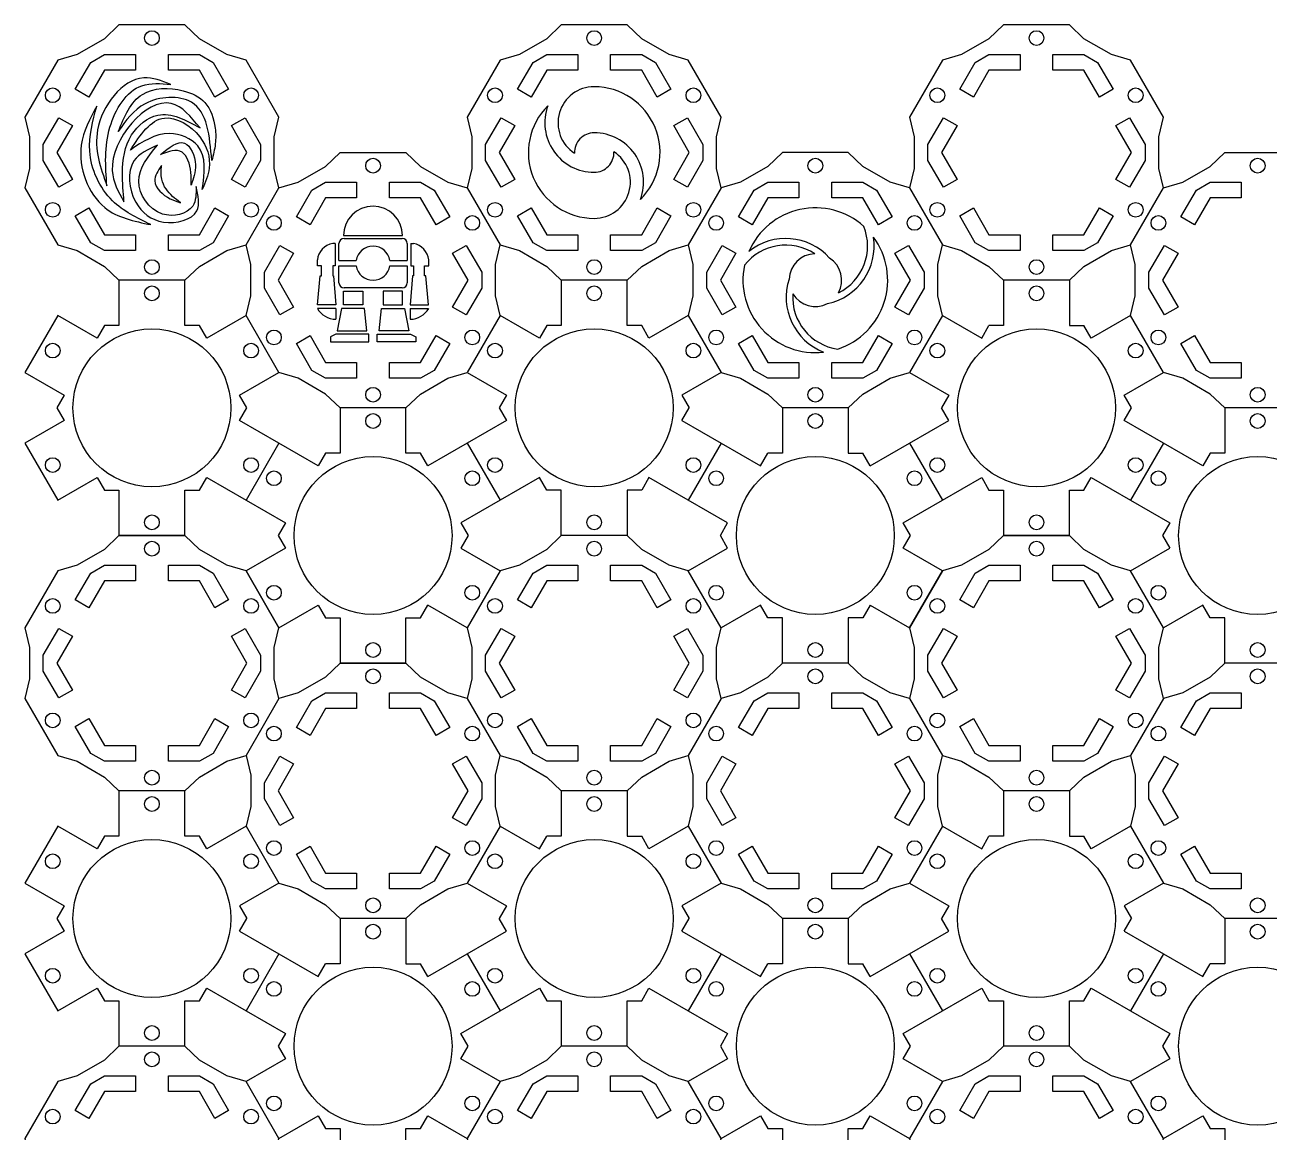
# Model space of a CAD drawing. Header units: inches. Extents: x 0.1 to 23.9, y 0.6 to 24.
# Drawn here: x 0.07 to 9.53, y 15.61 to 24.02 of the extents above; entities that cross this region are included whole.
import ezdxf

# ---------------------------------------------------------------- set-up
doc = ezdxf.new("R2010")
doc.units = ezdxf.units.IN
doc.header["$MEASUREMENT"] = 0

msp = doc.modelspace()

# ---------------------------------------------------------------- linework, layer by layer
at = {"color": 7}
for p, q in [((5.8298, 23.0528), (5.719, 22.9478)), ((6.3298, 23.0528), (5.8298, 23.0528)), ((6.4406, 22.9478), (6.3298, 23.0528)), ((5.719, 22.9478), (5.5111, 22.8278)), ((6.6485, 22.8278), (6.4406, 22.9478)), ((5.3648, 22.7843), (5.1148, 22.3513)), ((5.5111, 22.8278), (5.3648, 22.7843)), ((6.7948, 22.7843), (6.6485, 22.8278)), ((5.1148, 22.3513), (5.1503, 22.2028)), ((5.1503, 22.2028), (5.1503, 21.9628)), ((7.5099, 22.0828), (7.5099, 21.7378)), ((8.0099, 22.0828), (7.5099, 22.0828)), ((8.0099, 22.0828), (8.0099, 21.7378)), ((5.1503, 21.9628), (5.1148, 21.8143)), ((5.1148, 21.8143), (5.3648, 21.3813)), ((7.0448, 21.8143), (6.7948, 21.3813)), ((7.0448, 21.8143), (7.3436, 21.6418)), ((8.4749, 21.8143), (8.1762, 21.6418)), ((7.3436, 21.6418), (7.399, 21.7378)), ((7.5099, 21.7378), (7.399, 21.7378)), ((8.0099, 21.7378), (8.1207, 21.7378)), ((8.1762, 21.6418), (8.1207, 21.7378)), ((5.3648, 21.3813), (5.066, 21.2088)), ((5.3648, 21.3813), (5.5111, 21.3378)), ((6.7948, 21.3813), (7.0936, 21.2088)), ((5.5111, 21.3378), (5.719, 21.2178)), ((5.066, 21.2088), (5.1214, 21.1128)), ((5.719, 21.2178), (5.8298, 21.1128)), ((7.0936, 21.2088), (7.0382, 21.1128)), ((5.066, 21.0168), (5.1214, 21.1128)), ((5.8298, 21.1128), (5.8298, 20.7678)), ((6.3298, 21.1128), (5.8298, 21.1128)), ((6.3298, 21.1128), (6.3298, 20.7678)), ((7.0936, 21.0168), (7.0382, 21.1128)), ((5.066, 21.0168), (5.6635, 20.6718)), ((6.4961, 20.6718), (7.0936, 21.0168)), ((2.0046, 20.8443), (1.7546, 20.4113)), ((3.4347, 20.8443), (3.6847, 20.4113)), ((5.3648, 20.8443), (5.1148, 20.4113)), ((8.7249, 20.8443), (8.4749, 20.4113)), ((5.6635, 20.6718), (5.719, 20.7678)), ((5.8298, 20.7678), (5.719, 20.7678)), ((6.3298, 20.7678), (6.4406, 20.7678)), ((6.4961, 20.6718), (6.4406, 20.7678)), ((2.4696, 19.1728), (2.3588, 19.0678)), ((2.9696, 19.1728), (2.4696, 19.1728)), ((3.0805, 19.0678), (2.9696, 19.1728)), ((5.8298, 19.1728), (5.719, 19.0678)), ((6.3298, 19.1728), (5.8298, 19.1728)), ((6.4406, 19.0678), (6.3298, 19.1728)), ((9.19, 19.1728), (9.0791, 19.0678)), ((9.69, 19.1728), (9.19, 19.1728)), ((2.3588, 19.0678), (2.1509, 18.9478)), ((3.2883, 18.9478), (3.0805, 19.0678)), ((5.719, 19.0678), (5.5111, 18.9478)), ((6.6485, 18.9478), (6.4406, 19.0678)), ((9.0791, 19.0678), (8.8713, 18.9478)), ((2.1509, 18.9478), (2.0046, 18.9043)), ((3.4347, 18.9043), (3.2883, 18.9478)), ((5.5111, 18.9478), (5.3648, 18.9043)), ((6.7948, 18.9043), (6.6485, 18.9478)), ((8.8713, 18.9478), (8.7249, 18.9043)), ((2.0046, 18.9043), (1.7546, 18.4713)), ((5.3648, 18.9043), (5.1148, 18.4713)), ((8.7249, 18.9043), (8.4749, 18.4713)), ((1.7546, 18.4713), (1.7901, 18.3228)), ((5.1148, 18.4713), (5.1503, 18.3228)), ((8.4749, 18.4713), (8.5104, 18.3228)), ((1.7901, 18.3228), (1.7901, 18.0828)), ((5.1503, 18.3228), (5.1503, 18.0828)), ((8.5104, 18.3228), (8.5104, 18.0828)), ((4.1497, 18.2028), (4.1497, 17.8578)), ((4.6497, 18.2028), (4.1497, 18.2028)), ((4.6497, 18.2028), (4.6497, 17.8578)), ((7.5099, 18.2028), (7.5099, 17.8578)), ((8.0099, 18.2028), (7.5099, 18.2028)), ((8.0099, 18.2028), (8.0099, 17.8578)), ((1.7901, 18.0828), (1.7546, 17.9343)), ((5.1503, 18.0828), (5.1148, 17.9343)), ((8.5104, 18.0828), (8.4749, 17.9343)), ((1.7546, 17.9343), (2.0046, 17.5013)), ((3.6847, 17.9343), (3.4347, 17.5013)), ((3.6847, 17.9343), (3.9834, 17.7618)), ((5.1148, 17.9343), (4.816, 17.7618)), ((5.1148, 17.9343), (5.3648, 17.5013)), ((7.0448, 17.9343), (6.7948, 17.5013)), ((7.0448, 17.9343), (7.3436, 17.7618)), ((8.4749, 17.9343), (8.1762, 17.7618)), ((8.4749, 17.9343), (8.7249, 17.5013)), ((3.9834, 17.7618), (4.0389, 17.8578)), ((4.1497, 17.8578), (4.0389, 17.8578)), ((4.6497, 17.8578), (4.7606, 17.8578)), ((4.816, 17.7618), (4.7606, 17.8578)), ((7.3436, 17.7618), (7.399, 17.8578)), ((7.5099, 17.8578), (7.399, 17.8578)), ((8.0099, 17.8578), (8.1207, 17.8578)), ((8.1762, 17.7618), (8.1207, 17.8578)), ((2.0046, 17.5013), (1.7058, 17.3288)), ((2.0046, 17.5013), (2.1509, 17.4578)), ((3.4347, 17.5013), (3.7334, 17.3288)), ((5.3648, 17.5013), (5.066, 17.3288)), ((5.3648, 17.5013), (5.5111, 17.4578)), ((6.7948, 17.5013), (7.0936, 17.3288)), ((8.7249, 17.5013), (8.4262, 17.3288)), ((8.7249, 17.5013), (8.8713, 17.4578)), ((2.1509, 17.4578), (2.3588, 17.3378)), ((5.5111, 17.4578), (5.719, 17.3378)), ((8.8713, 17.4578), (9.0791, 17.3378)), ((1.7058, 17.3288), (1.7612, 17.2328)), ((2.3588, 17.3378), (2.4696, 17.2328)), ((3.7334, 17.3288), (3.678, 17.2328)), ((5.066, 17.3288), (5.1214, 17.2328)), ((5.719, 17.3378), (5.8298, 17.2328)), ((7.0936, 17.3288), (7.0382, 17.2328)), ((8.4262, 17.3288), (8.4816, 17.2328)), ((9.0791, 17.3378), (9.19, 17.2328)), ((1.7058, 17.1368), (1.7612, 17.2328)), ((2.4696, 17.2328), (2.4696, 16.8878)), ((2.9696, 17.2328), (2.4696, 17.2328)), ((2.9696, 17.2328), (2.9696, 16.8878)), ((3.7334, 17.1368), (3.678, 17.2328)), ((5.066, 17.1368), (5.1214, 17.2328)), ((5.8298, 17.2328), (5.8298, 16.8878)), ((6.3298, 17.2328), (5.8298, 17.2328)), ((6.3298, 17.2328), (6.3298, 16.8878)), ((7.0936, 17.1368), (7.0382, 17.2328)), ((8.4262, 17.1368), (8.4816, 17.2328)), ((9.19, 17.2328), (9.19, 16.8878)), ((9.69, 17.2328), (9.19, 17.2328)), ((1.7058, 17.1368), (2.3034, 16.7918)), ((3.1359, 16.7918), (3.7334, 17.1368)), ((5.066, 17.1368), (5.6635, 16.7918)), ((6.4961, 16.7918), (7.0936, 17.1368)), ((8.4262, 17.1368), (9.0237, 16.7918)), ((2.0046, 16.9643), (1.7546, 16.5313)), ((3.4347, 16.9643), (3.6847, 16.5313)), ((5.3648, 16.9643), (5.1148, 16.5313)), ((6.7948, 16.9643), (7.0448, 16.5313)), ((8.7249, 16.9643), (8.4749, 16.5313)), ((2.3034, 16.7918), (2.3588, 16.8878)), ((2.4696, 16.8878), (2.3588, 16.8878)), ((2.9696, 16.8878), (3.0805, 16.8878)), ((3.1359, 16.7918), (3.0805, 16.8878)), ((5.6635, 16.7918), (5.719, 16.8878)), ((5.8298, 16.8878), (5.719, 16.8878)), ((6.3298, 16.8878), (6.4406, 16.8878)), ((6.4961, 16.7918), (6.4406, 16.8878)), ((9.0237, 16.7918), (9.0791, 16.8878)), ((9.19, 16.8878), (9.0791, 16.8878))]:
    msp.add_line(p, q, dxfattribs=at)
for p, q in [((2.496, 22.4216), (2.9433, 22.4216)), ((2.4329, 22.3613), (2.4133, 22.3613)), ((2.4329, 22.3613), (2.4329, 22.1914)), ((2.4605, 22.2315), (2.4605, 22.3613)), ((2.4993, 22.4001), (2.9399, 22.4001)), ((2.9788, 22.3613), (2.9788, 22.2315)), ((3.0064, 22.3613), (3.0064, 22.1914)), ((3.0064, 22.3613), (3.026, 22.3613)), ((2.2964, 22.192), (2.2964, 22.2373)), ((2.4605, 22.2315), (2.5915, 22.2315)), ((2.8477, 22.2315), (2.9788, 22.2315)), ((3.1428, 22.192), (3.1428, 22.2373)), ((2.3281, 22.1925), (2.2964, 22.192)), ((2.3281, 22.116), (2.3281, 22.1925)), ((2.4329, 22.1914), (2.4134, 22.1914)), ((2.4134, 22.1914), (2.4134, 22.116)), ((2.4605, 22.1926), (2.5915, 22.1926)), ((2.4605, 22.0628), (2.4605, 22.1926)), ((2.8477, 22.1926), (2.9788, 22.1926)), ((2.9788, 22.1926), (2.9788, 22.0628)), ((3.0064, 22.1914), (3.0258, 22.1914)), ((3.0258, 22.1914), (3.0258, 22.116)), ((3.1111, 22.116), (3.1111, 22.1925)), ((3.1111, 22.1925), (3.1428, 22.192)), ((2.2971, 21.8963), (2.3189, 22.116)), ((2.3189, 22.116), (2.3281, 22.116)), ((2.4134, 22.116), (2.4196, 22.116)), ((2.4196, 22.116), (2.4373, 21.8963)), ((3.0197, 22.116), (3.002, 21.8963)), ((3.0258, 22.116), (3.0197, 22.116)), ((3.1203, 22.116), (3.1111, 22.116)), ((3.1421, 21.8963), (3.1203, 22.116)), ((2.9399, 22.0239), (2.4993, 22.0239)), ((2.4373, 21.8963), (2.2971, 21.8963)), ((2.4373, 21.869), (2.2971, 21.869)), ((2.4373, 21.869), (2.4373, 21.7866)), ((2.4801, 21.8688), (2.4469, 21.6991)), ((2.6544, 21.8688), (2.4801, 21.8688)), ((2.6731, 21.6991), (2.6544, 21.8688)), ((2.7661, 21.6991), (2.7848, 21.8688)), ((2.7848, 21.8688), (2.9592, 21.8688)), ((2.9592, 21.8688), (2.9924, 21.6991)), ((3.002, 21.8963), (3.1421, 21.8963)), ((3.002, 21.869), (3.1421, 21.869)), ((3.002, 21.869), (3.002, 21.7866)), ((2.4357, 21.6726), (2.3957, 21.6537)), ((2.3957, 21.6537), (2.3957, 21.6147)), ((2.6878, 21.6726), (2.4357, 21.6726)), ((2.4469, 21.6991), (2.6731, 21.6991)), ((2.6878, 21.6147), (2.6878, 21.6726)), ((2.7514, 21.6147), (2.7514, 21.6726)), ((2.7514, 21.6726), (3.0035, 21.6726)), ((2.9924, 21.6991), (2.7661, 21.6991)), ((3.0035, 21.6726), (3.0436, 21.6537)), ((3.0436, 21.6537), (3.0436, 21.6147)), ((2.3957, 21.6147), (2.6878, 21.6147)), ((3.0436, 21.6147), (2.7514, 21.6147))]:
    msp.add_line(p, q)
for points in [[(2.0046, 22.7843), (1.9691, 22.9328), (1.9691, 23.1728), (2.0046, 23.3213), (1.7546, 23.7543), (1.6082, 23.7978), (1.4004, 23.9178), (1.2895, 24.0228), (0.7895, 24.0228), (0.6787, 23.9178), (0.4708, 23.7978), (0.3245, 23.7543), (0.0745, 23.3213), (0.11, 23.1728), (0.11, 22.9328), (0.0745, 22.7843), (0.3245, 22.3513), (0.4708, 22.3078), (0.6787, 22.1878), (0.7895, 22.0828)], [(5.3648, 22.7843), (5.3292, 22.9328), (5.3292, 23.1728), (5.3648, 23.3213), (5.1148, 23.7543), (4.9684, 23.7978), (4.7606, 23.9178), (4.6497, 24.0228), (4.1497, 24.0228), (4.0389, 23.9178), (3.831, 23.7978), (3.6847, 23.7543), (3.4347, 23.3213), (3.4702, 23.1728), (3.4702, 22.9328), (3.4347, 22.7843)], [(8.7249, 22.7843), (8.6894, 22.9328), (8.6894, 23.1728), (8.7249, 23.3213), (8.4749, 23.7543), (8.3286, 23.7978), (8.1207, 23.9178), (8.0099, 24.0228), (7.5099, 24.0228), (7.399, 23.9178), (7.1912, 23.7978), (7.0448, 23.7543), (6.7948, 23.3213), (6.8304, 23.1728), (6.8304, 22.9328), (6.7948, 22.7843), (7.0448, 22.3513)], [(2.4696, 21.1128), (2.3588, 21.2178), (2.1509, 21.3378), (2.0046, 21.3813), (1.7546, 21.8143), (1.7901, 21.9628), (1.7901, 22.2028), (1.7546, 22.3513), (2.0046, 22.7843), (2.1509, 22.8278), (2.3588, 22.9478), (2.4696, 23.0528), (2.9696, 23.0528), (3.0805, 22.9478), (3.2883, 22.8278), (3.4347, 22.7843), (3.6847, 22.3513), (3.831, 22.3078), (4.0389, 22.1878), (4.1497, 22.0828)], [(9.19, 21.1128), (9.0791, 21.2178), (8.8713, 21.3378), (8.7249, 21.3813), (8.4749, 21.8143), (8.5104, 21.9628), (8.5104, 22.2028), (8.4749, 22.3513), (8.7249, 22.7843), (8.8713, 22.8278), (9.0791, 22.9478), (9.19, 23.0528), (9.69, 23.0528), (9.8008, 22.9478), (10.0087, 22.8278), (10.155, 22.7843), (10.405, 22.3513), (10.5514, 22.3078), (10.7592, 22.1878), (10.8701, 22.0828)], [(1.2895, 22.0828), (1.4004, 22.1878), (1.6082, 22.3078), (1.7546, 22.3513)], [(3.6847, 21.8143), (3.6492, 21.9628), (3.6492, 22.2028), (3.6847, 22.3513)], [(4.6497, 22.0828), (4.7606, 22.1878), (4.9684, 22.3078), (5.1148, 22.3513)], [(7.0448, 21.8143), (7.0093, 21.9628), (7.0093, 22.2028), (7.0448, 22.3513), (7.1912, 22.3078), (7.399, 22.1878), (7.5099, 22.0828)], [(8.0099, 22.0828), (8.1207, 22.1878), (8.3286, 22.3078), (8.4749, 22.3513)], [(1.7546, 21.8143), (1.4558, 21.6418), (1.4004, 21.7378), (1.2895, 21.7378), (1.2895, 22.0828), (0.7895, 22.0828), (0.7895, 21.7378), (0.6787, 21.7378), (0.6233, 21.6418), (0.3245, 21.8143), (0.0745, 21.3813), (0.3733, 21.2088), (0.3178, 21.1128), (0.3733, 21.0168), (0.0745, 20.8443), (0.3245, 20.4113), (0.6233, 20.5838), (0.6787, 20.4878), (0.7895, 20.4878), (0.7895, 20.1428), (1.2895, 20.1428), (1.2895, 20.4878), (1.4004, 20.4878), (1.4558, 20.5838), (2.0534, 20.2388)], [(5.1148, 21.8143), (4.816, 21.6418), (4.7606, 21.7378), (4.6497, 21.7378), (4.6497, 22.0828), (4.1497, 22.0828), (4.1497, 21.7378), (4.0389, 21.7378), (3.9834, 21.6418), (3.6847, 21.8143), (3.4347, 21.3813), (3.7334, 21.2088), (3.678, 21.1128), (3.7334, 21.0168), (3.1359, 20.6718), (3.0805, 20.7678), (2.9696, 20.7678), (2.9696, 21.1128), (2.4696, 21.1128), (2.4696, 20.7678), (2.3588, 20.7678), (2.3034, 20.6718), (1.7058, 21.0168), (1.7612, 21.1128), (1.7058, 21.2088), (2.0046, 21.3813)], [(2.9696, 21.1128), (3.0805, 21.2178), (3.2883, 21.3378), (3.4347, 21.3813)], [(6.3298, 21.1128), (6.4406, 21.2178), (6.6485, 21.3378), (6.7948, 21.3813)], [(10.155, 21.3813), (10.4538, 21.2088), (10.3984, 21.1128), (10.4538, 21.0168), (9.8562, 20.6718), (9.8008, 20.7678), (9.69, 20.7678), (9.69, 21.1128), (9.19, 21.1128), (9.19, 20.7678), (9.0791, 20.7678), (9.0237, 20.6718), (8.4262, 21.0168), (8.4816, 21.1128), (8.4262, 21.2088), (8.7249, 21.3813)], [(6.7948, 20.8443), (7.0448, 20.4113), (7.3436, 20.5838), (7.399, 20.4878), (7.5099, 20.4878), (7.5099, 20.1428), (8.0099, 20.1428), (8.0099, 20.4878), (8.1207, 20.4878), (8.1762, 20.5838), (8.7737, 20.2388), (8.7183, 20.1428), (8.7737, 20.0468)], [(5.4135, 20.0468), (5.3581, 20.1428), (5.4135, 20.2388), (4.816, 20.5838), (4.7606, 20.4878), (4.6497, 20.4878), (4.6497, 20.1428), (4.1497, 20.1428), (4.1497, 20.4878), (4.0389, 20.4878), (3.9834, 20.5838), (3.6847, 20.4113), (3.3859, 20.2388), (3.4413, 20.1428), (3.3859, 20.0468), (3.6847, 19.8743), (3.4347, 19.4413), (3.1359, 19.6138)], [(6.4961, 19.6138), (6.7948, 19.4413), (7.0448, 19.8743), (6.7461, 20.0468), (6.8015, 20.1428), (6.7461, 20.2388), (7.0448, 20.4113)], [(2.0534, 20.2388), (1.9979, 20.1428), (2.0534, 20.0468), (1.7546, 19.8743), (2.0046, 19.4413), (2.3034, 19.6138), (2.3588, 19.5178), (2.4696, 19.5178), (2.4696, 19.1728), (2.9696, 19.1728), (2.9696, 19.5178), (3.0805, 19.5178), (3.1359, 19.6138)], [(2.0046, 18.9043), (1.9691, 19.0528), (1.9691, 19.2928), (2.0046, 19.4413), (1.7546, 19.8743), (1.6082, 19.9178), (1.4004, 20.0378), (1.2895, 20.1428), (0.7895, 20.1428), (0.6787, 20.0378), (0.4708, 19.9178), (0.3245, 19.8743), (0.0745, 19.4413), (0.11, 19.2928), (0.11, 19.0528), (0.0745, 18.9043), (0.3245, 18.4713), (0.4708, 18.4278), (0.6787, 18.3078), (0.7895, 18.2028)], [(5.3648, 18.9043), (5.3292, 19.0528), (5.3292, 19.2928), (5.3648, 19.4413), (5.1148, 19.8743), (4.9684, 19.9178), (4.7606, 20.0378), (4.6497, 20.1428), (4.1497, 20.1428), (4.0389, 20.0378), (3.831, 19.9178), (3.6847, 19.8743), (3.4347, 19.4413), (3.4702, 19.2928), (3.4702, 19.0528), (3.4347, 18.9043), (3.6847, 18.4713)], [(8.7249, 18.9043), (8.6894, 19.0528), (8.6894, 19.2928), (8.7249, 19.4413), (8.4749, 19.8743), (8.3286, 19.9178), (8.1207, 20.0378), (8.0099, 20.1428), (7.5099, 20.1428), (7.399, 20.0378), (7.1912, 19.9178), (7.0448, 19.8743), (6.7948, 19.4413), (6.8304, 19.2928), (6.8304, 19.0528), (6.7948, 18.9043), (7.0448, 18.4713)], [(6.4961, 19.6138), (6.4406, 19.5178), (6.3298, 19.5178), (6.3298, 19.1728), (5.8298, 19.1728), (5.8298, 19.5178), (5.719, 19.5178), (5.6635, 19.6138), (5.3648, 19.4413), (5.1148, 19.8743), (5.4135, 20.0468)], [(9.8562, 19.6138), (9.8008, 19.5178), (9.69, 19.5178), (9.69, 19.1728), (9.19, 19.1728), (9.19, 19.5178), (9.0791, 19.5178), (9.0237, 19.6138), (8.7249, 19.4413), (8.4749, 19.8743), (8.7737, 20.0468)], [(1.2895, 18.2028), (1.4004, 18.3078), (1.6082, 18.4278), (1.7546, 18.4713)], [(3.6847, 17.9343), (3.6492, 18.0828), (3.6492, 18.3228), (3.6847, 18.4713), (3.831, 18.4278), (4.0389, 18.3078), (4.1497, 18.2028)], [(4.6497, 18.2028), (4.7606, 18.3078), (4.9684, 18.4278), (5.1148, 18.4713)], [(7.0448, 17.9343), (7.0093, 18.0828), (7.0093, 18.3228), (7.0448, 18.4713), (7.1912, 18.4278), (7.399, 18.3078), (7.5099, 18.2028)], [(8.0099, 18.2028), (8.1207, 18.3078), (8.3286, 18.4278), (8.4749, 18.4713)], [(1.7546, 17.9343), (1.4558, 17.7618), (1.4004, 17.8578), (1.2895, 17.8578), (1.2895, 18.2028), (0.7895, 18.2028), (0.7895, 17.8578), (0.6787, 17.8578), (0.6233, 17.7618), (0.3245, 17.9343), (0.0745, 17.5013), (0.3733, 17.3288), (0.3178, 17.2328), (0.3733, 17.1368), (0.0745, 16.9643), (0.3245, 16.5313), (0.6233, 16.7038), (0.6787, 16.6078), (0.7895, 16.6078), (0.7895, 16.2628)], [(2.9696, 17.2328), (3.0805, 17.3378), (3.2883, 17.4578), (3.4347, 17.5013)], [(6.3298, 17.2328), (6.4406, 17.3378), (6.6485, 17.4578), (6.7948, 17.5013)], [(1.2895, 16.2628), (1.2895, 16.6078), (1.4004, 16.6078), (1.4558, 16.7038), (2.0534, 16.3588), (1.9979, 16.2628), (2.0534, 16.1668), (1.7546, 15.9943)], [(3.6847, 15.9943), (3.3859, 16.1668), (3.4413, 16.2628), (3.3859, 16.3588), (3.9834, 16.7038), (4.0389, 16.6078), (4.1497, 16.6078), (4.1497, 16.2628)], [(4.6497, 16.2628), (4.6497, 16.6078), (4.7606, 16.6078), (4.816, 16.7038), (5.4135, 16.3588), (5.3581, 16.2628), (5.4135, 16.1668), (5.1148, 15.9943)], [(7.0448, 15.9943), (6.7461, 16.1668), (6.8015, 16.2628), (6.7461, 16.3588), (7.3436, 16.7038), (7.399, 16.6078), (7.5099, 16.6078), (7.5099, 16.2628)], [(8.0099, 16.2628), (8.0099, 16.6078), (8.1207, 16.6078), (8.1762, 16.7038), (8.7737, 16.3588), (8.7183, 16.2628), (8.7737, 16.1668), (8.4749, 15.9943)], [(2.0046, 15.0243), (1.9691, 15.1728), (1.9691, 15.4128), (2.0046, 15.5613), (1.7546, 15.9943), (1.6082, 16.0378), (1.4004, 16.1578), (1.2895, 16.2628), (0.7895, 16.2628), (0.6787, 16.1578), (0.4708, 16.0378), (0.3245, 15.9943), (0.0745, 15.5613), (0.11, 15.4128), (0.11, 15.1728), (0.0745, 15.0243), (0.3245, 14.5913), (0.4708, 14.5478), (0.6787, 14.4278), (0.7895, 14.3228)], [(5.3648, 15.0243), (5.3292, 15.1728), (5.3292, 15.4128), (5.3648, 15.5613), (5.1148, 15.9943), (4.9684, 16.0378), (4.7606, 16.1578), (4.6497, 16.2628), (4.1497, 16.2628), (4.0389, 16.1578), (3.831, 16.0378), (3.6847, 15.9943), (3.4347, 15.5613), (3.4702, 15.4128), (3.4702, 15.1728), (3.4347, 15.0243), (3.6847, 14.5913)], [(8.7249, 15.0243), (8.6894, 15.1728), (8.6894, 15.4128), (8.7249, 15.5613), (8.4749, 15.9943), (8.3286, 16.0378), (8.1207, 16.1578), (8.0099, 16.2628), (7.5099, 16.2628), (7.399, 16.1578), (7.1912, 16.0378), (7.0448, 15.9943), (6.7948, 15.5613), (6.8304, 15.4128), (6.8304, 15.1728), (6.7948, 15.0243), (7.0448, 14.5913)], [(2.0046, 15.5613), (2.3034, 15.7338), (2.3588, 15.6378), (2.4696, 15.6378), (2.4696, 15.2928)], [(2.9696, 15.2928), (2.9696, 15.6378), (3.0805, 15.6378), (3.1359, 15.7338), (3.4347, 15.5613)], [(5.3648, 15.5613), (5.6635, 15.7338), (5.719, 15.6378), (5.8298, 15.6378), (5.8298, 15.2928)], [(6.3298, 15.2928), (6.3298, 15.6378), (6.4406, 15.6378), (6.4961, 15.7338), (6.7948, 15.5613)], [(8.7249, 15.5613), (9.0237, 15.7338), (9.0791, 15.6378), (9.19, 15.6378), (9.19, 15.2928)]]:
    msp.add_lwpolyline(points, dxfattribs=at)
for points in [[(0.5748, 23.7378), (0.6787, 23.7978), (0.9145, 23.7978), (0.9145, 23.6778), (0.6787, 23.6778), (0.5608, 23.4735), (0.4568, 23.5335)], [(1.4004, 23.7978), (1.5043, 23.7378), (1.6222, 23.5335), (1.5183, 23.4735), (1.4004, 23.6778), (1.1645, 23.6778), (1.1645, 23.7978)], [(3.9349, 23.7378), (4.0389, 23.7978), (4.2747, 23.7978), (4.2747, 23.6778), (4.0389, 23.6778), (3.9209, 23.4735), (3.817, 23.5335)], [(4.7606, 23.7978), (4.8645, 23.7378), (4.9824, 23.5335), (4.8785, 23.4735), (4.7606, 23.6778), (4.5247, 23.6778), (4.5247, 23.7978)], [(7.2951, 23.7378), (7.399, 23.7978), (7.6349, 23.7978), (7.6349, 23.6778), (7.399, 23.6778), (7.2811, 23.4735), (7.1772, 23.5335)], [(8.1207, 23.7978), (8.2247, 23.7378), (8.3426, 23.5335), (8.2387, 23.4735), (8.1207, 23.6778), (7.8849, 23.6778), (7.8849, 23.7978)], [(0.2139, 22.9928), (0.2139, 23.1128), (0.3318, 23.317), (0.4358, 23.257), (0.3178, 23.0528), (0.4358, 22.8485), (0.3318, 22.7885)], [(1.8651, 23.1128), (1.8651, 22.9928), (1.7472, 22.7885), (1.6433, 22.8485), (1.7612, 23.0528), (1.6433, 23.257), (1.7472, 23.317)], [(3.5741, 22.9928), (3.5741, 23.1128), (3.692, 23.317), (3.7959, 23.257), (3.678, 23.0528), (3.7959, 22.8485), (3.692, 22.7885)], [(5.2253, 23.1128), (5.2253, 22.9928), (5.1074, 22.7885), (5.0035, 22.8485), (5.1214, 23.0528), (5.0035, 23.257), (5.1074, 23.317)], [(6.9343, 22.9928), (6.9343, 23.1128), (7.0522, 23.317), (7.1561, 23.257), (7.0382, 23.0528), (7.1561, 22.8485), (7.0522, 22.7885)], [(8.5855, 23.1128), (8.5855, 22.9928), (8.4676, 22.7885), (8.3637, 22.8485), (8.4816, 23.0528), (8.3637, 23.257), (8.4676, 23.317)], [(2.2549, 22.7678), (2.3588, 22.8278), (2.5946, 22.8278), (2.5946, 22.7078), (2.3588, 22.7078), (2.2409, 22.5035), (2.1369, 22.5635)], [(3.0805, 22.8278), (3.1844, 22.7678), (3.3023, 22.5635), (3.1984, 22.5035), (3.0805, 22.7078), (2.8446, 22.7078), (2.8446, 22.8278)], [(5.615, 22.7678), (5.719, 22.8278), (5.9548, 22.8278), (5.9548, 22.7078), (5.719, 22.7078), (5.601, 22.5035), (5.4971, 22.5635)], [(6.4406, 22.8278), (6.5446, 22.7678), (6.6625, 22.5635), (6.5586, 22.5035), (6.4406, 22.7078), (6.2048, 22.7078), (6.2048, 22.8278)], [(8.9752, 22.7678), (9.0791, 22.8278), (9.315, 22.8278), (9.315, 22.7078), (9.0791, 22.7078), (8.9612, 22.5035), (8.8573, 22.5635)], [(0.6787, 22.4278), (0.9145, 22.4278), (0.9145, 22.3078), (0.6787, 22.3078), (0.5748, 22.3678), (0.4568, 22.572), (0.5608, 22.632)], [(1.5043, 22.3678), (1.4004, 22.3078), (1.1645, 22.3078), (1.1645, 22.4278), (1.4004, 22.4278), (1.5183, 22.632), (1.6222, 22.572)], [(4.0389, 22.4278), (4.2747, 22.4278), (4.2747, 22.3078), (4.0389, 22.3078), (3.9349, 22.3678), (3.817, 22.572), (3.9209, 22.632)], [(4.8645, 22.3678), (4.7606, 22.3078), (4.5247, 22.3078), (4.5247, 22.4278), (4.7606, 22.4278), (4.8785, 22.632), (4.9824, 22.572)], [(7.399, 22.4278), (7.6349, 22.4278), (7.6349, 22.3078), (7.399, 22.3078), (7.2951, 22.3678), (7.1772, 22.572), (7.2811, 22.632)], [(8.2247, 22.3678), (8.1207, 22.3078), (7.8849, 22.3078), (7.8849, 22.4278), (8.1207, 22.4278), (8.2387, 22.632), (8.3426, 22.572)], [(1.894, 22.0228), (1.894, 22.1428), (2.0119, 22.347), (2.1159, 22.287), (1.9979, 22.0828), (2.1159, 21.8785), (2.0119, 21.8185)], [(3.5452, 22.1428), (3.5452, 22.0228), (3.4273, 21.8185), (3.3234, 21.8785), (3.4413, 22.0828), (3.3234, 22.287), (3.4273, 22.347)], [(5.2542, 22.0228), (5.2542, 22.1428), (5.3721, 22.347), (5.476, 22.287), (5.3581, 22.0828), (5.476, 21.8785), (5.3721, 21.8185)], [(6.9054, 22.1428), (6.9054, 22.0228), (6.7875, 21.8185), (6.6836, 21.8785), (6.8015, 22.0828), (6.6836, 22.287), (6.7875, 22.347)], [(8.6144, 22.0228), (8.6144, 22.1428), (8.7323, 22.347), (8.8362, 22.287), (8.7183, 22.0828), (8.8362, 21.8785), (8.7323, 21.8185)], [(2.3588, 21.4578), (2.5946, 21.4578), (2.5946, 21.3378), (2.3588, 21.3378), (2.2549, 21.3978), (2.1369, 21.602), (2.2409, 21.662)], [(3.1844, 21.3978), (3.0805, 21.3378), (2.8446, 21.3378), (2.8446, 21.4578), (3.0805, 21.4578), (3.1984, 21.662), (3.3023, 21.602)], [(5.719, 21.4578), (5.9548, 21.4578), (5.9548, 21.3378), (5.719, 21.3378), (5.615, 21.3978), (5.4971, 21.602), (5.601, 21.662)], [(6.5446, 21.3978), (6.4406, 21.3378), (6.2048, 21.3378), (6.2048, 21.4578), (6.4406, 21.4578), (6.5586, 21.662), (6.6625, 21.602)], [(9.0791, 21.4578), (9.315, 21.4578), (9.315, 21.3378), (9.0791, 21.3378), (8.9752, 21.3978), (8.8573, 21.602), (8.9612, 21.662)], [(0.5748, 19.8578), (0.6787, 19.9178), (0.9145, 19.9178), (0.9145, 19.7978), (0.6787, 19.7978), (0.5608, 19.5935), (0.4568, 19.6535)], [(1.4004, 19.9178), (1.5043, 19.8578), (1.6222, 19.6535), (1.5183, 19.5935), (1.4004, 19.7978), (1.1645, 19.7978), (1.1645, 19.9178)], [(3.9349, 19.8578), (4.0389, 19.9178), (4.2747, 19.9178), (4.2747, 19.7978), (4.0389, 19.7978), (3.9209, 19.5935), (3.817, 19.6535)], [(4.7606, 19.9178), (4.8645, 19.8578), (4.9824, 19.6535), (4.8785, 19.5935), (4.7606, 19.7978), (4.5247, 19.7978), (4.5247, 19.9178)], [(7.2951, 19.8578), (7.399, 19.9178), (7.6349, 19.9178), (7.6349, 19.7978), (7.399, 19.7978), (7.2811, 19.5935), (7.1772, 19.6535)], [(8.1207, 19.9178), (8.2247, 19.8578), (8.3426, 19.6535), (8.2387, 19.5935), (8.1207, 19.7978), (7.8849, 19.7978), (7.8849, 19.9178)], [(0.2139, 19.1128), (0.2139, 19.2328), (0.3318, 19.437), (0.4358, 19.377), (0.3178, 19.1728), (0.4358, 18.9685), (0.3318, 18.9085)], [(1.8651, 19.2328), (1.8651, 19.1128), (1.7472, 18.9085), (1.6433, 18.9685), (1.7612, 19.1728), (1.6433, 19.377), (1.7472, 19.437)], [(3.5741, 19.1128), (3.5741, 19.2328), (3.692, 19.437), (3.7959, 19.377), (3.678, 19.1728), (3.7959, 18.9685), (3.692, 18.9085)], [(5.2253, 19.2328), (5.2253, 19.1128), (5.1074, 18.9085), (5.0035, 18.9685), (5.1214, 19.1728), (5.0035, 19.377), (5.1074, 19.437)], [(6.9343, 19.1128), (6.9343, 19.2328), (7.0522, 19.437), (7.1561, 19.377), (7.0382, 19.1728), (7.1561, 18.9685), (7.0522, 18.9085)], [(8.5855, 19.2328), (8.5855, 19.1128), (8.4676, 18.9085), (8.3637, 18.9685), (8.4816, 19.1728), (8.3637, 19.377), (8.4676, 19.437)], [(2.2549, 18.8878), (2.3588, 18.9478), (2.5946, 18.9478), (2.5946, 18.8278), (2.3588, 18.8278), (2.2409, 18.6235), (2.1369, 18.6835)], [(3.0805, 18.9478), (3.1844, 18.8878), (3.3023, 18.6835), (3.1984, 18.6235), (3.0805, 18.8278), (2.8446, 18.8278), (2.8446, 18.9478)], [(5.615, 18.8878), (5.719, 18.9478), (5.9548, 18.9478), (5.9548, 18.8278), (5.719, 18.8278), (5.601, 18.6235), (5.4971, 18.6835)], [(6.4406, 18.9478), (6.5446, 18.8878), (6.6625, 18.6835), (6.5586, 18.6235), (6.4406, 18.8278), (6.2048, 18.8278), (6.2048, 18.9478)], [(8.9752, 18.8878), (9.0791, 18.9478), (9.315, 18.9478), (9.315, 18.8278), (9.0791, 18.8278), (8.9612, 18.6235), (8.8573, 18.6835)], [(0.6787, 18.5478), (0.9145, 18.5478), (0.9145, 18.4278), (0.6787, 18.4278), (0.5748, 18.4878), (0.4568, 18.692), (0.5608, 18.752)], [(1.5043, 18.4878), (1.4004, 18.4278), (1.1645, 18.4278), (1.1645, 18.5478), (1.4004, 18.5478), (1.5183, 18.752), (1.6222, 18.692)], [(4.0389, 18.5478), (4.2747, 18.5478), (4.2747, 18.4278), (4.0389, 18.4278), (3.9349, 18.4878), (3.817, 18.692), (3.9209, 18.752)], [(4.8645, 18.4878), (4.7606, 18.4278), (4.5247, 18.4278), (4.5247, 18.5478), (4.7606, 18.5478), (4.8785, 18.752), (4.9824, 18.692)], [(7.399, 18.5478), (7.6349, 18.5478), (7.6349, 18.4278), (7.399, 18.4278), (7.2951, 18.4878), (7.1772, 18.692), (7.2811, 18.752)], [(8.2247, 18.4878), (8.1207, 18.4278), (7.8849, 18.4278), (7.8849, 18.5478), (8.1207, 18.5478), (8.2387, 18.752), (8.3426, 18.692)], [(1.894, 18.1428), (1.894, 18.2628), (2.0119, 18.467), (2.1159, 18.407), (1.9979, 18.2028), (2.1159, 17.9985), (2.0119, 17.9385)], [(3.5452, 18.2628), (3.5452, 18.1428), (3.4273, 17.9385), (3.3234, 17.9985), (3.4413, 18.2028), (3.3234, 18.407), (3.4273, 18.467)], [(5.2542, 18.1428), (5.2542, 18.2628), (5.3721, 18.467), (5.476, 18.407), (5.3581, 18.2028), (5.476, 17.9985), (5.3721, 17.9385)], [(6.9054, 18.2628), (6.9054, 18.1428), (6.7875, 17.9385), (6.6836, 17.9985), (6.8015, 18.2028), (6.6836, 18.407), (6.7875, 18.467)], [(8.6144, 18.1428), (8.6144, 18.2628), (8.7323, 18.467), (8.8362, 18.407), (8.7183, 18.2028), (8.8362, 17.9985), (8.7323, 17.9385)], [(2.3588, 17.5778), (2.5946, 17.5778), (2.5946, 17.4578), (2.3588, 17.4578), (2.2549, 17.5178), (2.1369, 17.722), (2.2409, 17.782)], [(3.1844, 17.5178), (3.0805, 17.4578), (2.8446, 17.4578), (2.8446, 17.5778), (3.0805, 17.5778), (3.1984, 17.782), (3.3023, 17.722)], [(5.719, 17.5778), (5.9548, 17.5778), (5.9548, 17.4578), (5.719, 17.4578), (5.615, 17.5178), (5.4971, 17.722), (5.601, 17.782)], [(6.5446, 17.5178), (6.4406, 17.4578), (6.2048, 17.4578), (6.2048, 17.5778), (6.4406, 17.5778), (6.5586, 17.782), (6.6625, 17.722)], [(9.0791, 17.5778), (9.315, 17.5778), (9.315, 17.4578), (9.0791, 17.4578), (8.9752, 17.5178), (8.8573, 17.722), (8.9612, 17.782)], [(0.5748, 15.9778), (0.6787, 16.0378), (0.9145, 16.0378), (0.9145, 15.9178), (0.6787, 15.9178), (0.5608, 15.7135), (0.4568, 15.7735)], [(1.4004, 16.0378), (1.5043, 15.9778), (1.6222, 15.7735), (1.5183, 15.7135), (1.4004, 15.9178), (1.1645, 15.9178), (1.1645, 16.0378)], [(3.9349, 15.9778), (4.0389, 16.0378), (4.2747, 16.0378), (4.2747, 15.9178), (4.0389, 15.9178), (3.9209, 15.7135), (3.817, 15.7735)], [(4.7606, 16.0378), (4.8645, 15.9778), (4.9824, 15.7735), (4.8785, 15.7135), (4.7606, 15.9178), (4.5247, 15.9178), (4.5247, 16.0378)], [(7.2951, 15.9778), (7.399, 16.0378), (7.6349, 16.0378), (7.6349, 15.9178), (7.399, 15.9178), (7.2811, 15.7135), (7.1772, 15.7735)], [(8.1207, 16.0378), (8.2247, 15.9778), (8.3426, 15.7735), (8.2387, 15.7135), (8.1207, 15.9178), (7.8849, 15.9178), (7.8849, 16.0378)]]:
    msp.add_lwpolyline(points, close=True, dxfattribs=at)
for points in [[(2.496, 21.9986), (2.6431, 21.9986), (2.6431, 21.8963), (2.496, 21.8963)], [(2.9433, 21.9986), (2.7961, 21.9986), (2.7961, 21.8963), (2.9433, 21.8963)]]:
    msp.add_lwpolyline(points, close=True)
for centre, radius in [((1.0395, 23.9228), 0.056), ((4.3997, 23.9228), 0.056), ((7.7599, 23.9228), 0.056), ((0.2861, 23.4878), 0.056), ((1.793, 23.4878), 0.056), ((3.6463, 23.4878), 0.056), ((5.1532, 23.4878), 0.056), ((7.0064, 23.4878), 0.056), ((8.5133, 23.4878), 0.056), ((2.7196, 22.9528), 0.056), ((6.0798, 22.9528), 0.056), ((9.44, 22.9528), 0.056), ((0.2861, 22.6178), 0.056), ((1.793, 22.6178), 0.056), ((3.6463, 22.6178), 0.056), ((5.1532, 22.6178), 0.056), ((7.0064, 22.6178), 0.056), ((8.5133, 22.6178), 0.056), ((1.9662, 22.5178), 0.056), ((3.4731, 22.5178), 0.056), ((5.3264, 22.5178), 0.056), ((6.8332, 22.5178), 0.056), ((8.6865, 22.5178), 0.056), ((1.0395, 22.1828), 0.056), ((4.3997, 22.1828), 0.056), ((7.7599, 22.1828), 0.056), ((1.0395, 21.9828), 0.056), ((4.3997, 21.9828), 0.056), ((7.7599, 21.9828), 0.056), ((1.0395, 21.1128), 0.6), ((1.9662, 21.6478), 0.056), ((3.4731, 21.6478), 0.056), ((4.3997, 21.1128), 0.6), ((5.3264, 21.6478), 0.056), ((6.8332, 21.6478), 0.056), ((7.7599, 21.1128), 0.6), ((8.6865, 21.6478), 0.056), ((0.2861, 21.5478), 0.056), ((1.793, 21.5478), 0.056), ((3.6463, 21.5478), 0.056), ((5.1532, 21.5478), 0.056), ((7.0064, 21.5478), 0.056), ((8.5133, 21.5478), 0.056), ((2.7196, 21.2128), 0.056), ((6.0798, 21.2128), 0.056), ((9.44, 21.2128), 0.056), ((2.7196, 21.0128), 0.056), ((6.0798, 21.0128), 0.056), ((9.44, 21.0128), 0.056), ((0.2861, 20.6778), 0.056), ((1.793, 20.6778), 0.056), ((2.7196, 20.1428), 0.6), ((3.6463, 20.6778), 0.056), ((5.1532, 20.6778), 0.056), ((6.0798, 20.1428), 0.6), ((7.0064, 20.6778), 0.056), ((8.5133, 20.6778), 0.056), ((9.44, 20.1428), 0.6), ((1.9662, 20.5778), 0.056), ((3.4731, 20.5778), 0.056), ((5.3264, 20.5778), 0.056), ((6.8332, 20.5778), 0.056), ((8.6865, 20.5778), 0.056), ((1.0395, 20.2428), 0.056), ((4.3997, 20.2428), 0.056), ((7.7599, 20.2428), 0.056), ((1.0395, 20.0428), 0.056), ((4.3997, 20.0428), 0.056), ((7.7599, 20.0428), 0.056), ((1.9662, 19.7078), 0.056), ((3.4731, 19.7078), 0.056), ((5.3264, 19.7078), 0.056), ((6.8332, 19.7078), 0.056), ((8.6865, 19.7078), 0.056), ((0.2861, 19.6078), 0.056), ((1.793, 19.6078), 0.056), ((3.6463, 19.6078), 0.056), ((5.1532, 19.6078), 0.056), ((7.0064, 19.6078), 0.056), ((8.5133, 19.6078), 0.056), ((2.7196, 19.2728), 0.056), ((6.0798, 19.2728), 0.056), ((9.44, 19.2728), 0.056), ((2.7196, 19.0728), 0.056), ((6.0798, 19.0728), 0.056), ((9.44, 19.0728), 0.056), ((0.2861, 18.7378), 0.056), ((1.793, 18.7378), 0.056), ((3.6463, 18.7378), 0.056), ((5.1532, 18.7378), 0.056), ((7.0064, 18.7378), 0.056), ((8.5133, 18.7378), 0.056), ((1.9662, 18.6378), 0.056), ((3.4731, 18.6378), 0.056), ((5.3264, 18.6378), 0.056), ((6.8332, 18.6378), 0.056), ((8.6865, 18.6378), 0.056), ((1.0395, 18.3028), 0.056), ((4.3997, 18.3028), 0.056), ((7.7599, 18.3028), 0.056), ((1.0395, 18.1028), 0.056), ((4.3997, 18.1028), 0.056), ((7.7599, 18.1028), 0.056), ((1.0395, 17.2328), 0.6), ((1.9662, 17.7678), 0.056), ((3.4731, 17.7678), 0.056), ((4.3997, 17.2328), 0.6), ((5.3264, 17.7678), 0.056), ((6.8332, 17.7678), 0.056), ((7.7599, 17.2328), 0.6), ((8.6865, 17.7678), 0.056), ((0.2861, 17.6678), 0.056), ((1.793, 17.6678), 0.056), ((3.6463, 17.6678), 0.056), ((5.1532, 17.6678), 0.056), ((7.0064, 17.6678), 0.056), ((8.5133, 17.6678), 0.056), ((2.7196, 17.3328), 0.056), ((6.0798, 17.3328), 0.056), ((9.44, 17.3328), 0.056), ((2.7196, 17.1328), 0.056), ((6.0798, 17.1328), 0.056), ((9.44, 17.1328), 0.056), ((0.2861, 16.7978), 0.056), ((1.793, 16.7978), 0.056), ((2.7196, 16.2628), 0.6), ((3.6463, 16.7978), 0.056), ((5.1532, 16.7978), 0.056), ((6.0798, 16.2628), 0.6), ((7.0064, 16.7978), 0.056), ((8.5133, 16.7978), 0.056), ((9.44, 16.2628), 0.6), ((1.9662, 16.6978), 0.056), ((3.4731, 16.6978), 0.056), ((5.3264, 16.6978), 0.056), ((6.8332, 16.6978), 0.056), ((8.6865, 16.6978), 0.056), ((1.0395, 16.3628), 0.056), ((4.3997, 16.3628), 0.056), ((7.7599, 16.3628), 0.056), ((1.0395, 16.1628), 0.056), ((4.3997, 16.1628), 0.056), ((7.7599, 16.1628), 0.056), ((1.9662, 15.8278), 0.056), ((3.4731, 15.8278), 0.056), ((5.3264, 15.8278), 0.056), ((6.8332, 15.8278), 0.056), ((8.6865, 15.8278), 0.056), ((0.2861, 15.7278), 0.056), ((1.793, 15.7278), 0.056), ((3.6463, 15.7278), 0.056), ((5.1532, 15.7278), 0.056), ((7.0064, 15.7278), 0.056), ((8.5133, 15.7278), 0.056)]:
    msp.add_circle(centre, radius, dxfattribs=at)
for centre, radius, start, end in [((4.3997, 23.2778), 0.275, 90, 236.96985), ((4.3997, 23.2778), 0.375, 159.62591, 270), ((4.3997, 23.0528), 0.15, 90, 182.12255), ((4.3997, 22.8278), 0.375, 339.62591, 90), ((4.3997, 23.0528), 0.15, 270, 2.12255), ((4.3997, 22.8278), 0.275, 270, 56.96985), ((2.7196, 22.4216), 0.2236, 0, 180), ((6.0798, 22.3426), 0.4469, 281.92422, 8.7478), ((6.0798, 22.3426), 0.3969, 296.21821, 22.07498), ((2.4369, 22.2219), 0.1413, 99.65014, 173.7609), ((2.4993, 22.3613), 0.0389, 90, 180), ((2.7196, 22.212), 0.1296, 8.62693, 171.37307), ((2.9399, 22.3613), 0.0389, 0, 90), ((3.0023, 22.2219), 0.1413, 6.2391, 80.34986), ((5.8548, 21.9529), 0.3969, 56.21821, 142.07498), ((5.8548, 21.9529), 0.4469, 41.92422, 128.7478), ((6.0798, 22.0828), 0.2, 91.24108, 177.49355), ((6.0798, 22.0828), 0.2, 331.24108, 57.49355), ((2.7196, 22.212), 0.1296, 188.62693, 351.37307), ((2.4993, 22.0628), 0.0389, 180, 270), ((2.9399, 22.0628), 0.0389, 270, 0), ((6.3048, 21.9529), 0.4469, 161.92422, 248.7478), ((6.3048, 21.9529), 0.3969, 176.21821, 262.07498), ((6.0798, 22.0828), 0.2, 211.24108, 297.49355), ((2.436, 21.9448), 0.1582, 208.62178, 270.46348), ((3.0033, 21.9448), 0.1582, 269.53652, 331.37822)]:
    msp.add_arc(centre, radius, start, end)
for centre, radius, start, end in [((4.3997, 23.0528), 0.5, 314.67461, 90), ((4.3997, 23.0528), 0.5, 134.67461, 270), ((6.0798, 22.0828), 0.55, 48.03532, 156.57992), ((6.0798, 22.0828), 0.55, 288.03532, 36.57992), ((6.0798, 22.0828), 0.55, 168.03532, 276.57992)]:
    msp.add_arc(centre, radius, start, end, dxfattribs=at)
for points in [[(1.1831, 23.5707), (0.9773, 23.6201), (0.6271, 23.2244), (0.6976, 22.7999)], [(0.6976, 22.7999), (0.7211, 23.2467), (0.9638, 23.5609), (1.1831, 23.5707)], [(0.7836, 23.2125), (0.9671, 23.4947), (1.2778, 23.522), (1.4414, 23.4334), (1.5202, 23.2388), (1.5212, 23.1191), (1.4956, 22.9924)], [(1.405, 23.2406), (1.1869, 23.4263), (0.7382, 22.9161), (0.8274, 22.6795)], [(1.4946, 22.9923), (1.3391, 23.4354), (0.9885, 23.4237), (0.7836, 23.2125)], [(0.6211, 23.4053), (0.5026, 23.1079), (0.6817, 22.6343), (1.0317, 22.5049)], [(1.0317, 22.5049), (0.7396, 22.6866), (0.5674, 23.0634), (0.6211, 23.4053)], [(0.8274, 22.6795), (0.8163, 22.8962), (0.8857, 23.1861), (1.084, 23.3372), (1.405, 23.2406)], [(0.8758, 23.0714), (1.134, 23.3148), (1.4029, 23.1728), (1.4752, 22.9343), (1.4219, 22.7718)], [(1.4219, 22.7718), (1.3885, 23.1037), (1.1725, 23.1966), (0.8758, 23.0714)], [(1.0811, 23.1088), (0.9034, 22.9896), (0.9166, 22.6762), (1.1276, 22.5249), (1.3804, 22.6095), (1.3763, 22.794)], [(1.3763, 22.794), (1.3494, 22.6464), (1.1193, 22.5857), (0.9404, 22.8347), (1.0811, 23.1088)], [(1.1046, 23.0376), (1.2874, 23.1247), (1.3704, 22.9599), (1.3368, 22.8056)], [(1.3368, 22.8056), (1.3126, 22.9956), (1.2685, 23.0554), (1.1046, 23.0376)], [(1.113, 22.9536), (1.0605, 22.8371), (1.1782, 22.7017), (1.2559, 22.6713)], [(1.2559, 22.6713), (1.1466, 22.7762), (1.1138, 22.8501), (1.113, 22.9536)]]:
    msp.add_spline(points, degree=3)

doc.saveas('drawing.dxf')
